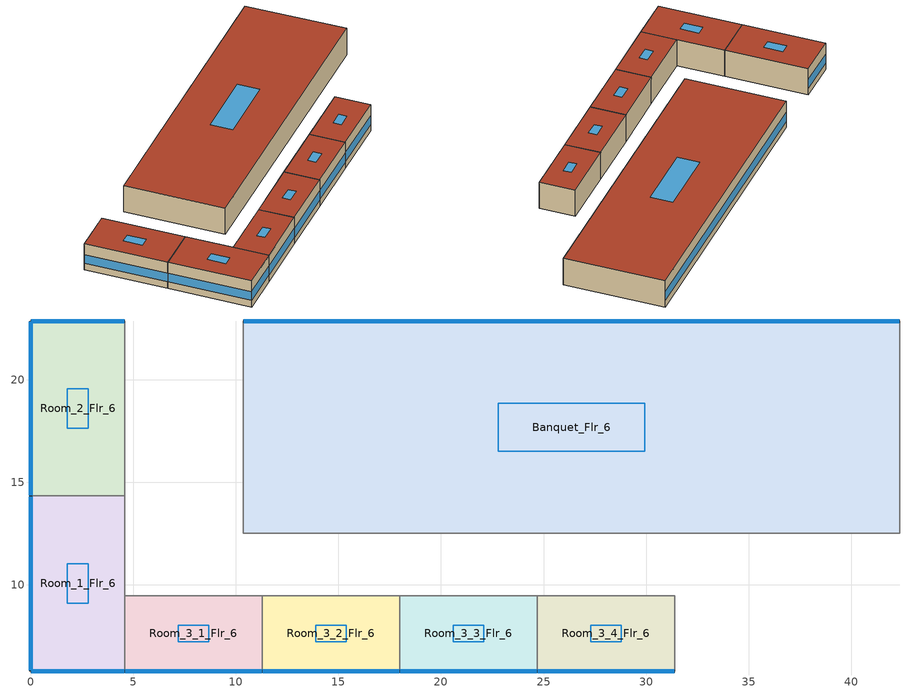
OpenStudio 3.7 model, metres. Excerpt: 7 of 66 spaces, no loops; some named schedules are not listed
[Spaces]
Room_2_Flr_6
 floor adiabatic (BTAP-Int-Wall): 4.57,22.86 4.57,14.33 0,14.33 0,22.86 z16.15
 wall outside: 4.57,22.86 0,22.86 0,14.33 z16.15:19.2
 wall to Room_1_Flr_6: 0,14.33 4.57,14.33 z16.15:19.2
 wall to Corridor_Flr_6: 4.57,14.33 4.57,22.86 z16.15:19.2
 window (BTAP-Ext-FixedWindow:U=0.220 SHGC=0.600): 4.55,22.86 0.03,22.86 / 0,22.83 0,14.35 z16.91:17.94
 roof outside: 4.57,14.33 4.57,22.86 0,22.86 0,14.33 z19.2
 skylight (BTAP-Ext-Skylights:U=0.220 SHGC=0.600): 2.8,17.64 2.8,19.55 1.77,19.55 1.77,17.64 z19.2
Banquet_Flr_6
 floor adiabatic (BTAP-Int-Wall): 42.37,22.86 42.37,12.5 10.36,12.5 10.36,22.86 z16.15
 wall outside: 42.37,22.86 10.36,22.86 z16.15:19.2
 wall to Corridor_Flr_6: 10.36,22.86 10.36,12.5 42.37,12.5 42.37,22.86 z16.15:19.2
 window (BTAP-Ext-FixedWindow:U=0.220 SHGC=0.600): 42.34,22.86 10.39,22.86 z16.91:17.93
 roof outside: 42.37,12.5 42.37,22.86 10.36,22.86 10.36,12.5 z19.2
 skylight (BTAP-Ext-Skylights:U=0.220 SHGC=0.600): 29.94,16.52 29.94,18.84 22.79,18.84 22.79,16.52 z19.2
Room_3_1_Flr_6
 floor adiabatic (BTAP-Int-Wall): 11.28,9.45 11.28,5.79 4.57,5.79 4.57,9.45 z16.15
 wall outside: 4.57,5.79 11.28,5.79 z16.15:19.2
 wall to Room_1_Flr_6: 4.57,9.45 4.57,5.79 z16.15:19.2
 wall to Corridor_Flr_6: 11.28,9.45 4.57,9.45 z16.15:19.2
 wall to Room_3_2_Flr_6: 11.28,5.79 11.28,9.45 z16.15:19.2
 window (BTAP-Ext-FixedWindow:U=0.220 SHGC=0.600): 4.6,5.79 11.25,5.79 z16.91:17.94
 roof outside: 11.28,5.79 11.28,9.45 4.57,9.45 4.57,5.79 z19.2
 skylight (BTAP-Ext-Skylights:U=0.220 SHGC=0.600): 8.67,7.21 8.67,8.03 7.18,8.03 7.18,7.21 z19.2
Room_1_Flr_6
 floor adiabatic (BTAP-Int-Wall): 4.57,14.33 4.57,5.79 0,5.79 0,14.33 z16.15
 wall outside: 0,14.33 0,5.79 4.57,5.79 z16.15:19.2
 wall to Corridor_Flr_6: 4.57,9.45 4.57,14.33 z16.15:19.2
 window (BTAP-Ext-FixedWindow:U=0.220 SHGC=0.600): 0.03,5.79 4.55,5.79 / 0,14.3 0,5.82 z16.91:17.94
 roof outside: 4.57,5.79 4.57,14.33 0,14.33 0,5.79 z19.2
 skylight (BTAP-Ext-Skylights:U=0.220 SHGC=0.600): 2.8,9.1 2.8,11.01 1.77,11.01 1.77,9.1 z19.2
Room_3_2_Flr_6
 floor adiabatic (BTAP-Int-Wall): 17.98,9.45 17.98,5.79 11.28,5.79 11.28,9.45 z16.15
 wall outside: 11.28,5.79 17.98,5.79 z16.15:19.2
 wall to Corridor_Flr_6: 17.98,9.45 11.28,9.45 z16.15:19.2
 wall to Room_3_3_Flr_6: 17.98,5.79 17.98,9.45 z16.15:19.2
 window (BTAP-Ext-FixedWindow:U=0.220 SHGC=0.600): 11.3,5.79 17.96,5.79 z16.91:17.94
 roof outside: 17.98,5.79 17.98,9.45 11.28,9.45 11.28,5.79 z19.2
 skylight (BTAP-Ext-Skylights:U=0.220 SHGC=0.600): 15.38,7.21 15.38,8.03 13.88,8.03 13.88,7.21 z19.2
Room_3_3_Flr_6
 floor adiabatic (BTAP-Int-Wall): 24.69,9.45 24.69,5.79 17.98,5.79 17.98,9.45 z16.15
 wall outside: 17.98,5.79 24.69,5.79 z16.15:19.2
 wall to Corridor_Flr_6: 24.69,9.45 17.98,9.45 z16.15:19.2
 wall to Room_3_4_Flr_6: 24.69,5.79 24.69,9.45 z16.15:19.2
 window (BTAP-Ext-FixedWindow:U=0.220 SHGC=0.600): 18.01,5.79 24.66,5.79 z16.91:17.94
 roof outside: 24.69,5.79 24.69,9.45 17.98,9.45 17.98,5.79 z19.2
 skylight (BTAP-Ext-Skylights:U=0.220 SHGC=0.600): 22.09,7.21 22.09,8.03 20.59,8.03 20.59,7.21 z19.2
Room_3_4_Flr_6
 floor adiabatic (BTAP-Int-Wall): 31.4,9.45 31.4,5.79 24.69,5.79 24.69,9.45 z16.15
 wall outside: 24.69,5.79 31.4,5.79 z16.15:19.2
 wall to Corridor_Flr_6: 31.4,9.45 24.69,9.45 z16.15:19.2
 wall to Room_3_5_Flr_6: 31.4,5.79 31.4,9.45 z16.15:19.2
 window (BTAP-Ext-FixedWindow:U=0.220 SHGC=0.600): 24.72,5.79 31.37,5.79 z16.91:17.94
 roof outside: 31.4,5.79 31.4,9.45 24.69,9.45 24.69,5.79 z19.2
 skylight (BTAP-Ext-Skylights:U=0.220 SHGC=0.600): 28.79,7.21 28.79,8.03 27.29,8.03 27.29,7.21 z19.2
[Site]
Calgary Intl AP_AB_CAN: Latitude {deg}=51.11; Longitude {deg}=-114.02; Time Zone {hr}=-7; Elevation {m}=1084.1; Terrain=City
[Building]
LargeHotel: North Axis {deg}=0; Default Construction Set=BTAP-Mass at hdd = 5000.0; Standards Number of Stories=7; Standards Number of Above Ground Stories=6; Standards Template=NECB2011; Standards Building Type=LargeHotel
[Site:WaterMainsTemperature]
Calculation Method=Correlation; Annual Average Outdoor Air Temperature {C}=4.69167; Maximum Difference In Monthly Average Outdoor Air Temperatures {deltaC}=24.6
[Site:GroundTemperature:BuildingSurface]
19.527, 19.502, 19.536, 19.598, 20.002, 21.64, 22.225, 22.375, 21.449, 20.121, 19.802, 19.633
[SizingPeriod:DesignDay] Barometric Pressure {Pa}=88961; Rain Indicator=No; Snow Indicator=No; Day of Month=21; Daylight Saving Time Indicator=No; Humidity Condition Type=Wetbulb; Dry-Bulb Temperature Range Modifier Type=DefaultMultipliers
Name | Maximum Dry-Bulb Temperature {C} | Daily Dry-Bulb Temperature Range {deltaC} | Wind Speed {m/s} | Wind Direction {deg} | Month | Day Type | Wetbulb or DewPoint at Maximum Dry-Bulb {C} | Solar Model Indicator | ASHRAE Clear Sky Optical Depth for Beam Irradiance | ASHRAE Clear Sky Optical Depth for Diffuse Irradiance | Sky Clearness
Calgary Intl AP Ann Clg .4% Condns DB=>MWB | 28.8 | 12.3 | 4.5 | 160 | 7 | SummerDesignDay | 16 | ASHRAETau | 0.34 | 2.419
Calgary Intl AP Ann Clg .4% Condns WB=>MDB | 25.5 | 12.3 | 4.5 | 160 | 7 | SummerDesignDay | 17.8 | ASHRAETau | 0.34 | 2.419
Calgary Intl AP Ann Htg 99.6% Condns DB | -27.7 | 0 | 2.7 | 200 | 1 | WinterDesignDay | -27.7 | ASHRAEClearSky |  |  | 0
[ClimateZones]
Climate Zone Institution Name 1=ASHRAE; Climate Zone Document Name 1=ANSI/ASHRAE Standard 169; Climate Zone Document Year 1=2006; Climate Zone Value 1=7
[Site:GroundTemperature:Shallow]
-1.6, -5.4, -6.4, -5.5, -0.4, 5.3, 10.8, 14.7, 15.8, 14, 9.5, 4
[Site:GroundTemperature:Deep]
4, 1.3, -0.4, -0.9, 0.1, 2.3, 5.2, 8, 9.9, 10.3, 9.2, 7
[Site:GroundTemperature:FCfactorMethod]
January Ground Temperature {C}=5.5; February Ground Temperature {C}=-2; March Ground Temperature {C}=-7.6; April Ground Temperature {C}=-6.3; May Ground Temperature {C}=-6.6; June Ground Temperature {C}=-0.3; July Ground Temperature {C}=4.9; August Ground Temperature {C}=10.2; September Ground Temperature {C}=13.8; October Ground Temperature {C}=17; November Ground Temperature {C}=16.6; December Ground Temperature {C}=11.1
[Material:NoMass] Roughness=Smooth; Thermal Absorptance=0.9; Solar Absorptance=0.7
Name | Thermal Resistance {m2-K/W} | Visible Absorptance
Typical Carpet Pad; Typical Carpet Pad 1 | 0.21648 | 0.8
Typical Insulation 1 | 5.91238 | 0.7
Typical Insulation 2 | 4.49096 | 0.7
Typical Insulation 3 | 6.17282 | 0.7
Typical Carpet Pad 2 | 1.25503 | 0.8
Typical Carpet Pad 3; Typical Carpet Pad 4 | 3.45515 | 0.8
Typical Insulation 4 | 0.454528 | 0.7
Typical Insulation 5 | 0.454545 | 0.7
[Material]
Name | Roughness | Thickness {m} | Conductivity {W/m-K} | Density {kg/m3} | Specific Heat {J/kg-K} | Thermal Absorptance | Solar Absorptance | Visible Absorptance
G05 25mm wood | MediumSmooth | 0.0254 | 0.15 | 608 | 1630 | 0.9 | 0.5 | 0.5
100mm Normalweight concrete floor 1 | MediumSmooth | 0.1016 | 2.31 | 2322 | 832
G01 13mm gypsum board 1 | Smooth | 0.0127 | 0.16 | 800 | 1090 | 0.9 | 0.7 | 0.5
4 in. Normalweight Concrete Floor 1 | MediumRough | 0.1016 | 2.31 | 2322 | 832 | 0.9 | 0.7 | 0.7
1IN Stucco 1 | Smooth | 0.0253 | 0.6918 | 1858 | 837 | 0.9 | 0.7 | 0.92
8IN CONCRETE HW RefBldg 1 | Rough | 0.2032 | 1.311 | 2240 | 836.8 | 0.9 | 0.7 | 0.7
1/2IN Gypsum 1 | Smooth | 0.0127 | 0.16 | 784.9 | 830 | 0.9 | 0.4 | 0.4
Metal Roof Surface 1; F08 Metal surface 1 | Smooth | 0.0008 | 45.28 | 7824 | 500 | 0.9 | 0.7 | 0.7
6 in. Normalweight Concrete Floor 1; 6 in. Normalweight Concrete Floor 2; 6 in. Normalweight Concrete Floor 3 | MediumRough | 0.1524 | 2.31 | 2322 | 832 | 0.9 | 0.7 | 0.7
[Construction]
BTAP-Int-Partition; BTAP-Int-Door: G05 25mm wood
BTAP-Int-Floor: 100mm Normalweight concrete floor 1, Typical Carpet Pad
BTAP-Int-Wall: G01 13mm gypsum board 1, G01 13mm gypsum board 1
BTAP-Int-Ceiling: Typical Carpet Pad, 100mm Normalweight concrete floor 1
BTAP-Int-Window: SimpleGlazing
BTAP-Ext-Floor-Mass:U-0.162: Typical Insulation 1, 4 in. Normalweight Concrete Floor 1, Typical Carpet Pad 1
BTAP-Ext-Wall-Mass:U-0.21: 1IN Stucco 1, 8IN CONCRETE HW RefBldg 1, Typical Insulation 2, 1/2IN Gypsum 1
BTAP-Ext-Roof-Metal:U-0.162: Metal Roof Surface 1, Typical Insulation 3
BTAP-Grnd-Floor-Mass:U-0.757: 6 in. Normalweight Concrete Floor 1, Typical Carpet Pad 2
BTAP-Grnd-Wall-Mass:U-0.284: 6 in. Normalweight Concrete Floor 2, Typical Carpet Pad 3
BTAP-Grnd-Roof-Mass:U-0.284: 6 in. Normalweight Concrete Floor 3, Typical Carpet Pad 4
BTAP-Ext-FixedWindow:U=0.220 SHGC=0.600; BTAP-Ext-GlassDoors:U=0.220 SHGC=0.600; BTAP-Ext-Skylights:U=0.220 SHGC=0.600; BTAP-Ext-DaylightDomes:U=0.220 SHGC=0.600; BTAP-Ext-DaylightDiffuser:U=0.220 SHGC=0.600: SimpleGlazing:U=0.220 SHGC=0.600
BTAP-Ext-Door:U-2.2: F08 Metal surface 1, Typical Insulation 4
BTAP-Ext-OverHeadDoor:U-2.2: Typical Insulation 5
[DefaultConstructionSet]
BTAP-Mass at hdd = 5000.0: Default Exterior Surface Constructions=BTAP-Mass at hdd = 5000.0; Default Interior Surface Constructions=Default Surface Constructions 2; Default Ground Contact Surface Constructions=BTAP-Mass at hdd = 5000.0 1; Default Exterior SubSurface Constructions=BTAP-Mass at hdd = 5000.0; Default Interior SubSurface Constructions=Default Sub Surface Constructions 2; Interior Partition Construction=BTAP-Int-Partition
[DefaultSurfaceConstructions]
Name | Floor Construction | Wall Construction | Roof Ceiling Construction
Default Surface Constructions 2 | BTAP-Int-Floor | BTAP-Int-Wall | BTAP-Int-Ceiling
BTAP-Mass at hdd = 5000.0 | BTAP-Ext-Floor-Mass:U-0.162 | BTAP-Ext-Wall-Mass:U-0.21 | BTAP-Ext-Roof-Metal:U-0.162
BTAP-Mass at hdd = 5000.0 1 | BTAP-Grnd-Floor-Mass:U-0.757 | BTAP-Grnd-Wall-Mass:U-0.284 | BTAP-Grnd-Roof-Mass:U-0.284
[DefaultSubSurfaceConstructions]
Name | Fixed Window Construction | Operable Window Construction | Door Construction | Glass Door Construction | Overhead Door Construction | Skylight Construction | Tubular Daylight Dome Construction | Tubular Daylight Diffuser Construction
Default Sub Surface Constructions 2 | BTAP-Int-Window | BTAP-Int-Window | BTAP-Int-Door
BTAP-Mass at hdd = 5000.0 | BTAP-Ext-FixedWindow:U=0.220 SHGC=0.600 | BTAP-Ext-FixedWindow:U=0.220 SHGC=0.600 | BTAP-Ext-Door:U-2.2 | BTAP-Ext-GlassDoors:U=0.220 SHGC=0.600 | BTAP-Ext-OverHeadDoor:U-2.2 | BTAP-Ext-Skylights:U=0.220 SHGC=0.600 | BTAP-Ext-DaylightDomes:U=0.220 SHGC=0.600 | BTAP-Ext-DaylightDiffuser:U=0.220 SHGC=0.600
[WindowMaterial:SimpleGlazingSystem] U-Factor {W/m2-K}=2.2; Solar Heat Gain Coefficient=0.6; Visible Transmittance=0.21
SimpleGlazing; SimpleGlazing:U=0.220 SHGC=0.600
[Space] Building Story=Building Story 4; Volume {m3}=Autocalculate
Name | Space Type | Thermal Zone | Part of Total Floor Area
Room_2_Flr_6 | Space Function Hotel/Motel - rooms | DU_BT=Space Function_ST=Hotel/Motel - rooms_FL=Building Story 4_SCHF 8 | Yes
Banquet_Flr_6 | Space Function Hotel/Motel - dining | ALL_ST=Hotel/Motel - dining_FL=Building Story 4_SCH=B | Yes
Room_3_1_Flr_6 | Space Function Hotel/Motel - rooms | DU_BT=Space Function_ST=Hotel/Motel - rooms_FL=Building Story 4_SCHF 5 | Yes
Room_1_Flr_6 | Space Function Hotel/Motel - rooms | DU_BT=Space Function_ST=Hotel/Motel - rooms_FL=Building Story 4_SCHF 7 | Yes
Room_3_2_Flr_6 | Space Function Hotel/Motel - rooms | DU_BT=Space Function_ST=Hotel/Motel - rooms_FL=Building Story 4_SCHF 10
Room_3_3_Flr_6 | Space Function Hotel/Motel - rooms | DU_BT=Space Function_ST=Hotel/Motel - rooms_FL=Building Story 4_SCHF 4
Room_3_4_Flr_6 | Space Function Hotel/Motel - rooms | DU_BT=Space Function_ST=Hotel/Motel - rooms_FL=Building Story 4_SCHF 3
[BuildingStory]
Building Story 4: Nominal Z Coordinate {m}=16.152
[SpaceType] Standards Building Type=Space Function
Name | Default Schedule Set | Design Specification Outdoor Air Object | Standards Space Type
Space Function Hotel/Motel - dining | Space Function Hotel/Motel - dining Schedule Set | Space Function Hotel/Motel - dining Ventilation | Hotel/Motel - dining
Space Function Hotel/Motel - rooms | Space Function Hotel/Motel - rooms Schedule Set | Space Function Hotel/Motel - rooms Ventilation | Hotel/Motel - rooms
[People:Definition] Number of People Calculation Method=People/Area; Fraction Radiant=0.3
Name | People per Space Floor Area {person/m2}
Space Function Hotel/Motel - dining People Definition | 0.0999967
Space Function Hotel/Motel - rooms People Definition | 0.0400417
[People] Work Efficiency Schedule=Work Efficiency Schedule; Clothing Insulation Schedule=Clothing Schedule; Air Velocity Schedule=Air Velocity Schedule; Multiplier=1
Name | People Definition | Space or SpaceType
Space Function Hotel/Motel - dining People | Space Function Hotel/Motel - dining People Definition | Space Function Hotel/Motel - dining
Space Function Hotel/Motel - rooms People | Space Function Hotel/Motel - rooms People Definition | Space Function Hotel/Motel - rooms
[Lights:Definition] Design Level Calculation Method=Watts/Area; Fraction Radiant=0.5; Fraction Visible=0.2
Name | Watts per Space Floor Area {W/m2}
Space Function Hotel/Motel - dining Lights Definition | 8.79993
Space Function Hotel/Motel - rooms Lights Definition | 11.8999
[Lights] Fraction Replaceable=1
Name | Lights Definition | Space or SpaceType
Space Function Hotel/Motel - dining Lights | Space Function Hotel/Motel - dining Lights Definition | Space Function Hotel/Motel - dining
Space Function Hotel/Motel - rooms Lights | Space Function Hotel/Motel - rooms Lights Definition | Space Function Hotel/Motel - rooms
[DesignSpecification:OutdoorAir] Outdoor Air Method=Sum
Name | Outdoor Air Flow per Person {m3/s-person} | Outdoor Air Flow per Floor Area {m3/s-m2}
Space Function Hotel/Motel - dining Ventilation | 0.0711223
Space Function Hotel/Motel - rooms Ventilation |  | 0.00046228
[DefaultScheduleSet] People Activity Level Schedule=NECB-Activity; Infiltration Schedule=Always On
Name | Number of People Schedule | Lighting Schedule | Electric Equipment Schedule
Space Function Hotel/Motel - dining Schedule Set | NECB-B-Occupancy | NECB-B-Lighting | NECB-B-Electric-Equipment
Space Function Hotel/Motel - rooms Schedule Set | NECB-F-Occupancy | NECB-F-Lighting | NECB-F-Electric-Equipment
[ThermostatSetpoint:DualSetpoint]
Name | Heating Setpoint Temperature Schedule | Cooling Setpoint Temperature Schedule
Space Function Hotel/Motel - rooms Thermostat 110; Space Function Hotel/Motel - rooms Thermostat 111; Space Function Hotel/Motel - rooms Thermostat 117; Space Function Hotel/Motel - rooms Thermostat 129; Space Function Hotel/Motel - rooms Thermostat 146; Space Function Hotel/Motel - rooms Thermostat 159 | NECB-F-Thermostat Setpoint-Heating | NECB-F-Thermostat Setpoint-Cooling
Space Function Hotel/Motel - dining Thermostat 5 | NECB-B-Thermostat Setpoint-Heating | NECB-B-Thermostat Setpoint-Cooling
[ElectricEquipment:Definition] Design Level Calculation Method=Watts/Area; Fraction Radiant=0.5
Name | Watts per Space Floor Area {W/m2}
Space Function Hotel/Motel - dining Elec Equip Definition | 0.999992
Space Function Hotel/Motel - rooms Elec Equip Definition | 2.49998
[ElectricEquipment]
Name | Electric Equipment Definition | Space or SpaceType
Space Function Hotel/Motel - dining Elec Equip | Space Function Hotel/Motel - dining Elec Equip Definition | Space Function Hotel/Motel - dining
Space Function Hotel/Motel - rooms Elec Equip | Space Function Hotel/Motel - rooms Elec Equip Definition | Space Function Hotel/Motel - rooms
[SpaceInfiltration:DesignFlowRate] Schedule=Always On Discrete; Design Flow Rate Calculation Method=Flow/ExteriorArea; Flow per Exterior Surface Area {m3/s-m2}=0.00025; Constant Term Coefficient=0; Temperature Term Coefficient=0; Velocity Term Coefficient=0.224; Velocity Squared Term Coefficient=0
Name | Space or SpaceType
Banquet_Flr_6 Infiltration | Banquet_Flr_6
Room_1_Flr_6 Infiltration | Room_1_Flr_6
Room_2_Flr_6 Infiltration | Room_2_Flr_6
Room_3_1_Flr_6 Infiltration | Room_3_1_Flr_6
Room_3_2_Flr_6 Infiltration | Room_3_2_Flr_6
Room_3_3_Flr_6 Infiltration | Room_3_3_Flr_6
Room_3_4_Flr_6 Infiltration | Room_3_4_Flr_6
[ThermalZone] Use Ideal Air Loads=No
Name | Thermostat
DU_BT=Space Function_ST=Hotel/Motel - rooms_FL=Building Story 4_SCHF 3 | Space Function Hotel/Motel - rooms Thermostat 110
DU_BT=Space Function_ST=Hotel/Motel - rooms_FL=Building Story 4_SCHF 4 | Space Function Hotel/Motel - rooms Thermostat 111
DU_BT=Space Function_ST=Hotel/Motel - rooms_FL=Building Story 4_SCHF 5 | Space Function Hotel/Motel - rooms Thermostat 117
DU_BT=Space Function_ST=Hotel/Motel - rooms_FL=Building Story 4_SCHF 7 | Space Function Hotel/Motel - rooms Thermostat 129
DU_BT=Space Function_ST=Hotel/Motel - rooms_FL=Building Story 4_SCHF 8 | Space Function Hotel/Motel - rooms Thermostat 146
DU_BT=Space Function_ST=Hotel/Motel - rooms_FL=Building Story 4_SCHF 10 | Space Function Hotel/Motel - rooms Thermostat 159
ALL_ST=Hotel/Motel - dining_FL=Building Story 4_SCH=B | Space Function Hotel/Motel - dining Thermostat 5
[Foundation:Kiva]
Bldg Kiva Foundation: Wall Height Above Grade {m}=0; Wall Depth Below Slab {m}=0
[Foundation:Kiva:Settings]

[Schedule:Ruleset]
Clothing Schedule: Default Day Schedule=Clothing Schedule Default Winter Clothes
Air Velocity Schedule: Default Day Schedule=Air Velocity Schedule Default
Work Efficiency Schedule: Default Day Schedule=Work Efficiency Schedule Default
NECB-Activity: Default Day Schedule=NECB-Activity Default; Summer Design Day Schedule=NECB-Activity Summer Design Day; Winter Design Day Schedule=NECB-Activity Winter Design Day
Always On: Default Day Schedule=Always On Default
NECB-B-Occupancy: Default Day Schedule=NECB-B-Occupancy Default
NECB-B-Lighting: Default Day Schedule=NECB-B-Lighting Default
NECB-B-Electric-Equipment: Default Day Schedule=NECB-B-Electric-Equipment Default
NECB-B-Thermostat Setpoint-Heating: Default Day Schedule=NECB-B-Thermostat Setpoint-Heating Default
NECB-B-Thermostat Setpoint-Cooling: Default Day Schedule=NECB-B-Thermostat Setpoint-Cooling Default
NECB-F-Occupancy: Default Day Schedule=NECB-F-Occupancy Default
NECB-F-Lighting: Default Day Schedule=NECB-F-Lighting Default
NECB-F-Electric-Equipment: Default Day Schedule=NECB-F-Electric-Equipment Default
NECB-F-Thermostat Setpoint-Heating: Default Day Schedule=NECB-F-Thermostat Setpoint-Heating Default
NECB-F-Thermostat Setpoint-Cooling: Default Day Schedule=NECB-F-Thermostat Setpoint-Cooling Default
[Schedule:Day]
Clothing Schedule Default Winter Clothes; Always On Default: 24, 0, 1
Air Velocity Schedule Default: 24, 0, 0.2
Work Efficiency Schedule Default: 24, 0, 0
NECB-Activity Default; NECB-Activity Winter Design Day; NECB-Activity Summer Design Day: 24, 0, 130
NECB-B-Occupancy Default: 1, 0, 0.3, 2, 0, 0.1, 9, 0, 0, 10, 0, 0.1, 11, 0, 0.2, 12, 0, 0.5, 13, 0, 0.9, 14, 0, 0.8, 15, 0, 0.5, 17, 0, 0.2, 18, 0, 0.3, 19, 0, 0.6, 22, 0, 0.9, 23, 0, 0.6, 24, 0, 0.4
NECB-B-Lighting Default; NECB-B-Electric-Equipment Default: 1, 0, 0.9, 2, 0, 0.5, 9, 0, 0.1, 10, 0, 0.5, 11, 0, 0.7, 24, 0, 0.9
NECB-B-Thermostat Setpoint-Heating Default: 2, 0, 22, 8, 0, 18, 9, 0, 20, 24, 0, 22
NECB-B-Thermostat Setpoint-Cooling Default: 1, 0, 24, 8, 0, 35, 24, 0, 24
NECB-F-Thermostat Setpoint-Heating Default: 1, 0, 22, 7, 0, 18, 8, 0, 20, 24, 0, 22
NECB-F-Thermostat Setpoint-Cooling Default: 24, 0, 24
[Schedule:Rule] Date Specification Type=DateRange; Start Day=1
Name | Schedule Ruleset | Rule Order | Day Schedule | Start Month | End Month | End Day | Apply Monday | Apply Tuesday | Apply Wednesday | Apply Thursday | Apply Friday | Apply Saturday | Apply Sunday
Schedule Rule 1 | Clothing Schedule | 0 | Clothing Schedule Summer Clothes | 5 | 9 | 30
Schedule Rule 17 | NECB-B-Occupancy | 2 | NECB-B-Occupancy Default|Wkdy Day | 1 | 12 | 31 | Yes | Yes | Yes | Yes | Yes
Schedule Rule 18 | NECB-B-Occupancy | 1 | NECB-B-Occupancy Sat Day | 1 | 12 | 31 |  |  |  |  |  | Yes
Schedule Rule 19 | NECB-B-Occupancy | 0 | NECB-B-Occupancy Sun|Hol Day | 1 | 12 | 31 |  |  |  |  |  |  | Yes
Schedule Rule 20 | NECB-B-Lighting | 2 | NECB-B-Lighting Default|Wkdy Day | 1 | 12 | 31 | Yes | Yes | Yes | Yes | Yes
Schedule Rule 21 | NECB-B-Lighting | 1 | NECB-B-Lighting Sat Day | 1 | 12 | 31 |  |  |  |  |  | Yes
Schedule Rule 22 | NECB-B-Lighting | 0 | NECB-B-Lighting Sun|Hol Day | 1 | 12 | 31 |  |  |  |  |  |  | Yes
Schedule Rule 23 | NECB-B-Electric-Equipment | 2 | NECB-B-Electric-Equipment Default|Wkdy Day | 1 | 12 | 31 | Yes | Yes | Yes | Yes | Yes
Schedule Rule 24 | NECB-B-Electric-Equipment | 1 | NECB-B-Electric-Equipment Sat Day | 1 | 12 | 31 |  |  |  |  |  | Yes
Schedule Rule 25 | NECB-B-Electric-Equipment | 0 | NECB-B-Electric-Equipment Sun|Hol Day | 1 | 12 | 31 |  |  |  |  |  |  | Yes
Schedule Rule 26 | NECB-B-Thermostat Setpoint-Heating | 2 | NECB-B-Thermostat Setpoint-Heating Default|Wkdy Day | 1 | 12 | 31 | Yes | Yes | Yes | Yes | Yes
Schedule Rule 27 | NECB-B-Thermostat Setpoint-Heating | 1 | NECB-B-Thermostat Setpoint-Heating Sat Day | 1 | 12 | 31 |  |  |  |  |  | Yes
Schedule Rule 28 | NECB-B-Thermostat Setpoint-Heating | 0 | NECB-B-Thermostat Setpoint-Heating Sun|Hol Day | 1 | 12 | 31 |  |  |  |  |  |  | Yes
Schedule Rule 29 | NECB-B-Thermostat Setpoint-Cooling | 2 | NECB-B-Thermostat Setpoint-Cooling Default|Wkdy Day | 1 | 12 | 31 | Yes | Yes | Yes | Yes | Yes
Schedule Rule 30 | NECB-B-Thermostat Setpoint-Cooling | 1 | NECB-B-Thermostat Setpoint-Cooling Sat Day | 1 | 12 | 31 |  |  |  |  |  | Yes
Schedule Rule 31 | NECB-B-Thermostat Setpoint-Cooling | 0 | NECB-B-Thermostat Setpoint-Cooling Sun|Hol Day | 1 | 12 | 31 |  |  |  |  |  |  | Yes
Schedule Rule 71 | NECB-F-Thermostat Setpoint-Heating | 2 | NECB-F-Thermostat Setpoint-Heating Default|Wkdy Day | 1 | 12 | 31 | Yes | Yes | Yes | Yes | Yes
Schedule Rule 72 | NECB-F-Thermostat Setpoint-Heating | 1 | NECB-F-Thermostat Setpoint-Heating Sat Day | 1 | 12 | 31 |  |  |  |  |  | Yes
Schedule Rule 73 | NECB-F-Thermostat Setpoint-Heating | 0 | NECB-F-Thermostat Setpoint-Heating Sun|Hol Day | 1 | 12 | 31 |  |  |  |  |  |  | Yes
Schedule Rule 74 | NECB-F-Thermostat Setpoint-Cooling | 2 | NECB-F-Thermostat Setpoint-Cooling Default|Wkdy Day | 1 | 12 | 31 | Yes | Yes | Yes | Yes | Yes
Schedule Rule 75 | NECB-F-Thermostat Setpoint-Cooling | 1 | NECB-F-Thermostat Setpoint-Cooling Sat Day | 1 | 12 | 31 |  |  |  |  |  | Yes
Schedule Rule 76 | NECB-F-Thermostat Setpoint-Cooling | 0 | NECB-F-Thermostat Setpoint-Cooling Sun|Hol Day | 1 | 12 | 31 |  |  |  |  |  |  | Yes
[Schedule:Constant]
Always On Discrete: Value=1
